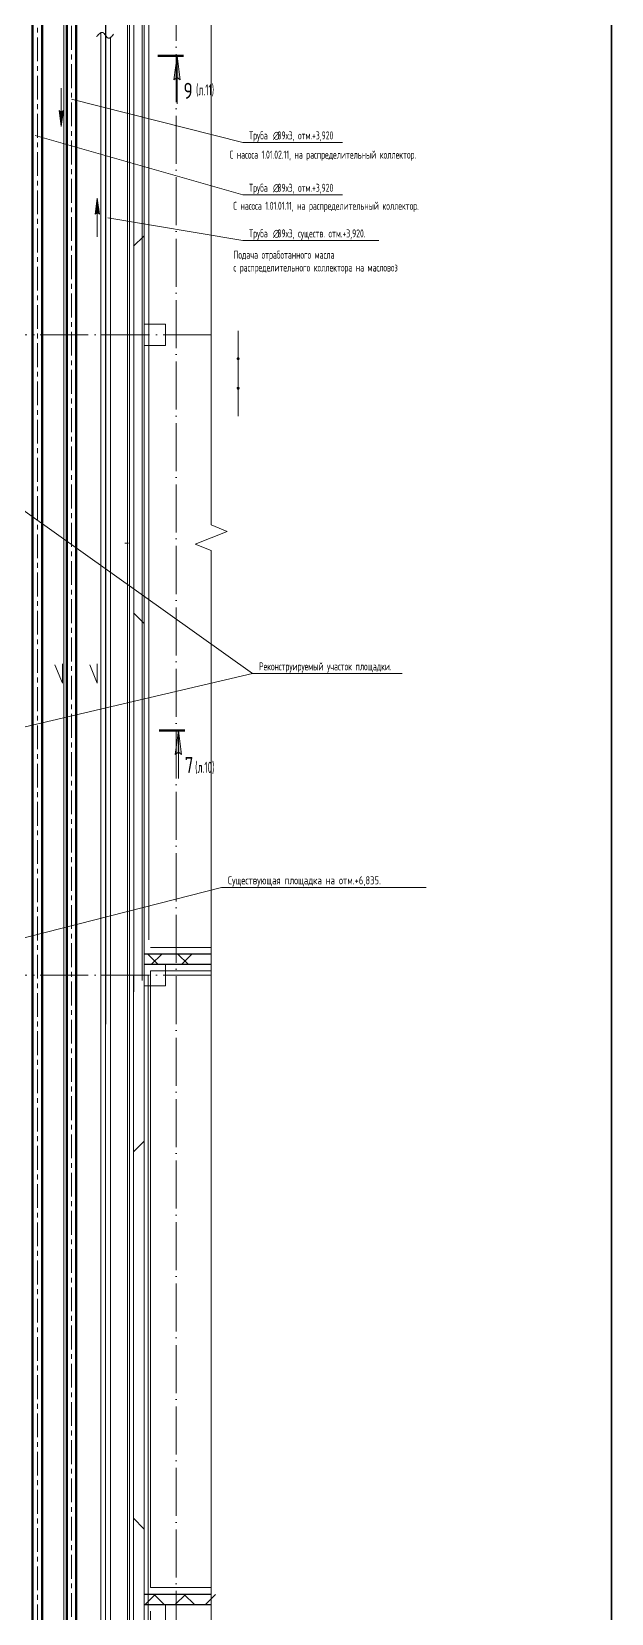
# Model space of a CAD drawing. Header units: millimetres. Extents: x -2281 to 17340, y -2563 to 4166.
# Drawn here: x 654.9 to 836, y 276.3 to 770.4 of the extents above; entities that cross this region are included whole.
import ezdxf

# ---------------------------------------------------------------- set-up
doc = ezdxf.new("R2010")
doc.units = ezdxf.units.MM
for name, pattern in [('K5LT32783', [0]), ('K5LT32784', [0]), ('K5LT32786', [0]), ('K5LT32838', [0]), ('K5LT32846', [0]), ('K5LT32847', [0]), ('K5LT32848', [19.2, 15, -2, 0.2, -2]), ('K5LT32865', [0]), ('K5LT_AXLED', [11.939881, 7.439881, -1.5, 1.5, -1.5]), ('K5LT_BASIC', [0]), ('K5LT_REINFORCED', [0]), ('K5LT_THIN', [0]), ('K5LT_THIN_INCLUDED_TO_HATCHING', [0])]:
    doc.linetypes.add(name, pattern=pattern)
doc.layers.add('Системный слой', color=7, linetype='Continuous')
doc.styles.add('KDIMTEXTSTYLE', font='GOST_AU.SHX', dxfattribs={"width": 0.96, "oblique": 15, "height": 5})
doc.styles.add('KTEXTSTYLE', font='GOST_AU.SHX', dxfattribs={"width": 0.96, "height": 5})
doc.dimstyles.new('KDIMSTYLE (0.03)', dxfattribs={"dimtxt": 5, "dimasz": 1, "dimexe": 2, "dimexo": 0, "dimgap": 1, "dimtad": 1, "dimlfac": 30, "dimtxsty": 'KDIMTEXTSTYLE', "dimsah": 1, "dimcen": 0, "dimdle": 1, "dimadec": 0, "dimazin": 0, "dimtfac": 0.667, "dimtmove": 0, "dimatfit": 3, "dimfxl": 1, "dimtvp": 1, "dimtolj": 1, "dimtzin": 0, "dimarcsym": 0})
pattern_1 = [(45, (-110245, 47315), (-141.42136, 141.42136), []), (135, (-110245, 47315), (-141.42136, -141.42136), [])]

# ---------------------------------------------------------------- blocks, each defined once
blk = doc.blocks.new('U750')
at = {"layer": 'Системный слой', "color": 7, "linetype": 'K5LT_THIN_INCLUDED_TO_HATCHING', "lineweight": 13}
for p, q in [((710.93, 1099.29), (710.93, 616.3)), ((715.93, 614.3), (705.93, 610.3)), ((710.93, 616.3), (715.93, 614.3)), ((705.93, 610.3), (710.93, 608.3)), ((710.93, 608.3), (710.93, 125.32))]:
    blk.add_line(p, q, dxfattribs=at)
blk = doc.blocks.new('U807')
at = {"layer": 'Системный слой'}
for points in [[(719.88, 668.14), (719.78, 668.57), (719.39, 668.75), (719, 668.57), (718.91, 668.14), (719.18, 667.8), (719.61, 667.8)], [(719.88, 658.93), (719.78, 659.36), (719.39, 659.54), (719, 659.36), (718.91, 658.93), (719.18, 658.59), (719.61, 658.59)]]:
    blk.add_hatch(color=7, dxfattribs=at).paths.add_polyline_path(points)
at = {"layer": 'Системный слой', "color": 7, "linetype": 'K5LT32865', "lineweight": 13}
for p, q in [((719.39, 668.75), (719.39, 676.96)), ((719.39, 659.54), (719.39, 667.75)), ((719.39, 650.33), (719.39, 658.54))]:
    blk.add_line(p, q, dxfattribs=at)
blk = doc.blocks.new('U861')
at = {"layer": 'Системный слой', "color": 7, "linetype": 'K5LT32846', "lineweight": 9}
for p, q in [((690.01, 679.01), (690.01, 672.35)), ((690.01, 679.01), (696.68, 679.01)), ((696.68, 679.01), (696.68, 672.35)), ((690.01, 672.35), (696.68, 672.35))]:
    blk.add_line(p, q, dxfattribs=at)
blk = doc.blocks.new('U862')
at = {"layer": 'Системный слой', "color": 7, "linetype": 'K5LT32846', "lineweight": 9}
for p, q in [((690.01, 479.01), (690.01, 472.35)), ((690.01, 479.01), (696.68, 479.01)), ((696.68, 479.01), (696.68, 472.35)), ((690.01, 472.35), (696.68, 472.35))]:
    blk.add_line(p, q, dxfattribs=at)
blk = doc.blocks.new('U863')
at = {"layer": 'Системный слой', "color": 7, "linetype": 'K5LT32846', "lineweight": 9}
for p, q in [((690.01, 279.01), (690.01, 272.35)), ((690.01, 279.01), (696.68, 279.01)), ((696.68, 279.01), (696.68, 272.35)), ((690.01, 272.35), (696.68, 272.35))]:
    blk.add_line(p, q, dxfattribs=at)
blk = doc.blocks.new('U1001')
at = {"layer": 'Системный слой', "color": 7, "linetype": 'K5LT32786', "lineweight": 18}
for p, q in [((675.37, 566.85), (673.02, 572.65)), ((675.37, 572.94), (675.37, 566.85))]:
    blk.add_line(p, q, dxfattribs=at)
blk = doc.blocks.new('U1027')
at = {"layer": 'Системный слой', "color": 7, "linetype": 'K5LT32846', "lineweight": 9}
for p, q in [((691.44, 486.68), (691.44, 1080.01)), ((685.44, 1075.45), (685.44, 155.72)), ((686.84, 470.51), (686.84, 1075.58)), ((690.01, 470.51), (690.01, 1075.58))]:
    blk.add_line(p, q, dxfattribs=at)
at = {"layer": 'Системный слой', "color": 7, "linetype": 'K5LT32847', "lineweight": 5}
for p, q in [((684.78, 157.65), (684.78, 1075.58)), ((689.44, 1075.58), (689.44, 474.01))]:
    blk.add_line(p, q, dxfattribs=at)
blk = doc.blocks.new('U1197')
at = {"layer": 'Системный слой'}
for points in [[(394.94, 544.62), (393.96, 552.12), (392.97, 544.62), (393.96, 545.37)], [(701.7, 544.62), (700.71, 552.12), (699.72, 544.62), (700.71, 545.37)]]:
    blk.add_hatch(color=7, dxfattribs=at).paths.add_polyline_path(points)
at = {"layer": 'Системный слой', "color": 134, "linetype": 'K5LT_REINFORCED', "lineweight": 50, "true_color": 0x009696}
for p, q in [((391.96, 552.12), (399.96, 552.12)), ((694.71, 552.12), (702.71, 552.12))]:
    blk.add_line(p, q, dxfattribs=at)
at = {"layer": 'Системный слой', "color": 7, "linetype": 'K5LT_THIN', "lineweight": 13}
for p, q in [((392.97, 544.62), (393.96, 552.12)), ((393.96, 552.12), (394.94, 544.62)), ((393.96, 537.12), (393.96, 552.12)), ((699.72, 544.62), (700.71, 552.12)), ((700.71, 552.12), (701.7, 544.62)), ((700.71, 537.12), (700.71, 552.12)), ((393.96, 545.37), (392.97, 544.62)), ((394.94, 544.62), (393.96, 545.37)), ((700.71, 545.37), (699.72, 544.62)), ((701.7, 544.62), (700.71, 545.37))]:
    blk.add_line(p, q, dxfattribs=at)
at = {"layer": 'Системный слой', "color": 7, "char_height": 2.5, "attachment_point": 1, "style": 'KTEXTSTYLE'}
for insert in [(388.65, 543.83), (702.71, 543.83)]:
    blk.add_mtext('\\H3.5;\\W0.965;\\Q15;\\Q0;\\H5.00;7', dxfattribs=dict(at, insert=insert))
blk = doc.blocks.new('U1207')
at = {"layer": 'Системный слой'}
blk.add_hatch(color=7, dxfattribs=at).paths.add_polyline_path([(664.13, 740.76), (664.78, 745.76), (664.13, 745.26), (663.47, 745.76)])
at = {"layer": 'Системный слой', "color": 7, "linetype": 'K5LT_THIN', "lineweight": 13}
for p, q in [((664.13, 752.79), (664.13, 740.76)), ((664.13, 740.76), (663.47, 745.76)), ((663.47, 745.76), (664.13, 745.26)), ((664.13, 745.26), (664.78, 745.76)), ((664.78, 745.76), (664.13, 740.76))]:
    blk.add_line(p, q, dxfattribs=at)
blk = doc.blocks.new('U1208')
at = {"layer": 'Системный слой'}
blk.add_hatch(color=7, dxfattribs=at).paths.add_polyline_path([(676.03, 713.34), (675.37, 718.34), (674.71, 713.34), (675.37, 713.84)])
at = {"layer": 'Системный слой', "color": 7, "linetype": 'K5LT_THIN', "lineweight": 13}
for p, q in [((674.71, 713.34), (675.37, 718.34)), ((675.37, 718.34), (676.03, 713.34)), ((675.37, 706.32), (675.37, 718.34)), ((675.37, 713.84), (674.71, 713.34)), ((676.03, 713.34), (675.37, 713.84))]:
    blk.add_line(p, q, dxfattribs=at)
blk = doc.blocks.new('D211')
at = {"layer": 'Системный слой', "color": 7, "linetype": 'K5LT_THIN', "lineweight": 13}
for p, q in [((665.97, 1020.92), (663.85, 1023.05)), ((664.91, 1021.98), (664.91, 1023.98)), ((665.99, 1021.98), (662.91, 1021.98)), ((661.88, 205.65), (666.91, 205.65)), ((663.85, 206.71), (665.97, 204.59)), ((664.91, 205.65), (664.91, 203.65))]:
    blk.add_line(p, q, dxfattribs=at)
blk.add_wipeout([(663.91, 840.04), (660.34, 840.04), (660.34, 846.33), (663.91, 846.33)]).dxf.layer = 'Системный слой'
blk.add_line((664.91, 1021.98), (664.91, 205.65), dxfattribs=at)
at = {"layer": 'Системный слой', "color": 7, "insert": (660.64, 840.04), "char_height": 2.5, "attachment_point": 1, "rotation": 90, "style": 'KTEXTSTYLE'}
blk.add_mtext('\\H3.5;\\W0.965;\\Q15;\\Q0;\\W0.715;\\H2.50;24490', dxfattribs=at)
blk = doc.blocks.new('KDIMARROW_03')
at = {"layer": 'Системный слой', "color": 0, "linetype": 'K5LT_THIN', "lineweight": 13}
for p, q in [((-1.06, -1.06), (1.06, 1.06)), ((0, 0), (-1, 0)), ((0, 0), (2, 0))]:
    blk.add_line(p, q, dxfattribs=at)
blk = doc.blocks.new('U1240')
at = {"layer": 'Системный слой', "color": 7, "linetype": 'K5LT_THIN', "lineweight": 13}
for q in [(656.03, 738), (751.95, 719.38)]:
    blk.add_line((720.83, 719.38), q, dxfattribs=at)
at = {"layer": 'Системный слой', "color": 7, "char_height": 2.5, "attachment_point": 1, "style": 'KTEXTSTYLE'}
for s, insert in [('\\H3.5;\\W0.965;\\Q15;\\Q0;\\W0.715;\\H2.50;Труба ', (722.83, 722.88)), ('\\H3.5;\\W0.965;\\Q15;\\Q0;\\W0.715;\\H2.50;∅', (730.3, 722.88)), ('\\H3.5;\\W0.965;\\Q15;\\Q0;\\W0.715;\\H2.50;89х3, отм.+3,920', (731.63, 722.88))]:
    blk.add_mtext(s, dxfattribs=dict(at, insert=insert))
blk = doc.blocks.new('U1241')
at = {"layer": 'Системный слой', "color": 7, "linetype": 'K5LT_THIN', "lineweight": 13}
for q in [(678.66, 712.21), (763.33, 705.13)]:
    blk.add_line((720.83, 705.13), q, dxfattribs=at)
at = {"layer": 'Системный слой', "color": 7, "char_height": 2.5, "attachment_point": 1, "style": 'KTEXTSTYLE'}
for s, insert in [('\\H3.5;\\W0.965;\\Q15;\\Q0;\\W0.715;\\H2.50;Труба ', (722.83, 708.63)), ('\\H3.5;\\W0.965;\\Q15;\\Q0;\\W0.715;\\H2.50;∅', (730.3, 708.63)), ('\\H3.5;\\W0.965;\\Q15;\\Q0;\\W0.715;\\H2.50;89х3, существ. отм.+3,920.', (731.63, 708.63))]:
    blk.add_mtext(s, dxfattribs=dict(at, insert=insert))
blk = doc.blocks.new('T16')
at = {"layer": 'Системный слой', "color": 7, "char_height": 2.5, "attachment_point": 1, "style": 'KTEXTSTYLE'}
for s, insert in [('\\H3.5;\\W0.965;\\Q15;\\Q0;\\W0.715;\\H2.50;Подача отработанного масла ', (717.93, 701.97)), ('\\H3.5;\\W0.965;\\Q15;\\Q0;\\W0.715;\\H2.50;с распределительного коллектора на масловоз', (717.93, 697.97))]:
    blk.add_mtext(s, dxfattribs=dict(at, insert=insert))
blk = doc.blocks.new('U1281')
at = {"layer": 'Системный слой', "color": 7, "linetype": 'K5LT_THIN', "lineweight": 13}
for q in [(621.5, 479.45), (778.16, 503.05)]:
    blk.add_line((714.17, 503.05), q, dxfattribs=at)
at = {"layer": 'Системный слой', "color": 7, "insert": (716.17, 506.55), "char_height": 2.5, "attachment_point": 1, "style": 'KTEXTSTYLE'}
blk.add_mtext('\\H3.5;\\W0.965;\\Q15;\\Q0;\\H2.50;Существующая площадка на отм.+6,835.', dxfattribs=at)
blk = doc.blocks.new('U1285')
at = {"layer": 'Системный слой'}
for points in [[(503.12, 755.36), (502.14, 762.86), (501.15, 755.36), (502.14, 756.11)], [(701.32, 755.36), (700.33, 762.86), (699.34, 755.36), (700.33, 756.11)]]:
    blk.add_hatch(color=7, dxfattribs=at).paths.add_polyline_path(points)
at = {"layer": 'Системный слой', "color": 134, "linetype": 'K5LT_REINFORCED', "lineweight": 50, "true_color": 0x009696}
for p, q in [((500.14, 762.86), (508.14, 762.86)), ((694.33, 762.86), (702.33, 762.86))]:
    blk.add_line(p, q, dxfattribs=at)
at = {"layer": 'Системный слой', "color": 7, "linetype": 'K5LT_THIN', "lineweight": 13}
for p, q in [((501.15, 755.36), (502.14, 762.86)), ((502.14, 762.86), (503.12, 755.36)), ((502.14, 747.86), (502.14, 762.86)), ((699.34, 755.36), (700.33, 762.86)), ((700.33, 762.86), (701.32, 755.36)), ((700.33, 747.86), (700.33, 762.86)), ((502.14, 756.11), (501.15, 755.36)), ((503.12, 755.36), (502.14, 756.11)), ((700.33, 756.11), (699.34, 755.36)), ((701.32, 755.36), (700.33, 756.11))]:
    blk.add_line(p, q, dxfattribs=at)
at = {"layer": 'Системный слой', "color": 7, "char_height": 2.5, "attachment_point": 1, "style": 'KTEXTSTYLE'}
for insert in [(496.96, 754.43), (702.33, 754.43)]:
    blk.add_mtext('\\H3.5;\\W0.965;\\Q15;\\Q0;\\H5.00;9', dxfattribs=dict(at, insert=insert))
blk = doc.blocks.new('U1330')
at = {"layer": 'Системный слой', "color": 7, "linetype": 'K5LT_THIN', "lineweight": 13}
for q in [(667.33, 749.36), (751.95, 735.74)]:
    blk.add_line((720.83, 735.74), q, dxfattribs=at)
at = {"layer": 'Системный слой', "color": 7, "char_height": 2.5, "attachment_point": 1, "style": 'KTEXTSTYLE'}
for s, insert in [('\\H3.5;\\W0.965;\\Q15;\\Q0;\\W0.715;\\H2.50;Труба ', (722.83, 739.24)), ('\\H3.5;\\W0.965;\\Q15;\\Q0;\\W0.715;\\H2.50;∅', (730.3, 739.24)), ('\\H3.5;\\W0.965;\\Q15;\\Q0;\\W0.715;\\H2.50;89х3, отм.+3,920', (731.63, 739.24))]:
    blk.add_mtext(s, dxfattribs=dict(at, insert=insert))
blk = doc.blocks.new('U1476')
at = {"layer": 'Системный слой', "color": 7, "linetype": 'K5LT_THIN', "lineweight": 13}
for q in [(638.05, 549.79), (770.69, 569.89)]:
    blk.add_line((723.9, 569.89), q, dxfattribs=at)
at = {"layer": 'Системный слой', "color": 7, "insert": (725.9, 573.39), "char_height": 2.5, "attachment_point": 1, "style": 'KTEXTSTYLE'}
blk.add_mtext('\\H3.5;\\W0.965;\\Q15;\\Q0;\\W0.715;\\H2.50;Реконструируемый участок площадки.', dxfattribs=at)
blk = doc.blocks.new('U1478')
at = {"color": 5, "linetype": 'K5LT_BASIC', "lineweight": 35, "true_color": 0x0000ff}
blk.add_line((836, 1183), (836, 5), dxfattribs=at)

msp = doc.modelspace()

# ---------------------------------------------------------------- hatches: boundary and pattern name
at = {"layer": 'Системный слой'}
h = msp.add_hatch(dxfattribs=at)
h.set_pattern_fill('', style=0, pattern_type=0)
h.set_pattern_definition(pattern_1)
h.paths.add_polyline_path([(686.74589, 460.87321), (689.91256, 460.87321), (689.91256, 1061.03988), (686.74589, 1061.03988), (686.74589, 461.43526)])
h = msp.add_hatch(dxfattribs=at)
h.set_pattern_fill('', style=0, pattern_type=0)
h.set_pattern_definition(pattern_1)
h.paths.add_polyline_path([(686.7115, 155.67848), (689.97817, 155.67848), (689.9115, 475.51181), (686.7115, 475.51181), (686.7115, 160.76677)])

# ---------------------------------------------------------------- linework, layer by layer
at = {"layer": 'Системный слой', "color": 1, "linetype": 'K5LT32848', "lineweight": 18, "true_color": 0xff0000}
for p, q in [((700.0115, 1089.7358), (700.0115, 120.96914)), ((710.93102, 675.67848), (563.32335, 675.67848)), ((710.93102, 475.67848), (563.27279, 475.67848))]:
    msp.add_line(p, q, dxfattribs=at)
at = {"layer": 'Системный слой', "color": 30, "linetype": 'K5LT_AXLED', "lineweight": 13, "true_color": 0xff8000}
for p, q in [((667.3287, 1034.85139), (667.3287, 211.22249)), ((656.66309, 1007.38935), (656.66309, 209.71982))]:
    msp.add_line(p, q, dxfattribs=at)
at = {"layer": 'Системный слой', "color": 1, "linetype": 'K5LT32838', "lineweight": 25, "true_color": 0xff0000}
msp.add_line((677.99643, 1037.58013), (677.99643, 460.32343), dxfattribs=at)
at = {"layer": 'Системный слой', "color": 211, "linetype": 'K5LT32783', "lineweight": 50, "true_color": 0xff7fff}
for p, q in [((655.17976, 1007.38935), (655.17976, 220.31626)), ((658.14643, 1007.36886), (658.14643, 220.28144))]:
    msp.add_line(p, q, dxfattribs=at)
at = {"layer": 'Системный слой', "color": 200, "linetype": 'K5LT32784', "lineweight": 50, "true_color": 0xbf00ff}
for p, q in [((665.84643, 885.93482), (665.84643, 209.7209)), ((668.81309, 885.93482), (668.81091, 209.71878))]:
    msp.add_line(p, q, dxfattribs=at)
at = {"layer": 'Системный слой', "color": 7, "linetype": 'K5LT_THIN', "lineweight": 13}
for p, q in [((676.51309, 770.15232), (676.51309, 524.05805)), ((679.47976, 768.61972), (679.47976, 524.05805)), ((638.13738, 630.88724), (723.89813, 569.89481)), ((677.99643, 529.31804), (677.99643, 201.72269)), ((676.51309, 201.72269), (676.51309, 524.40853)), ((679.47976, 201.72269), (679.47976, 524.40853))]:
    msp.add_line(p, q, dxfattribs=at)
at = {"layer": 'Системный слой', "color": 7, "linetype": 'K5LT32847', "lineweight": 5}
for p, q in [((683.99537, 610.61806), (685.1287, 610.61806)), ((683.99537, 610.61806), (685.1287, 610.61806)), ((692.0115, 484.34515), (710.93102, 484.34515)), ((694.30711, 479.07848), (691.14044, 482.24515)), ((692.34555, 479.07848), (695.51222, 482.24515)), ((703.7352, 479.07848), (700.56853, 482.24515)), ((701.77364, 479.07848), (704.94031, 482.24515)), ((710.93102, 477.01181), (692.0115, 477.01181)), ((692.0115, 477.01181), (692.0115, 284.34515)), ((690.33545, 279.07848), (693.50212, 282.24515)), ((692.0115, 284.34515), (710.93102, 284.34515)), ((696.31721, 279.07848), (693.15054, 282.24515)), ((699.76354, 279.07848), (702.93021, 282.24515)), ((705.7453, 279.07848), (702.57863, 282.24515)), ((709.19163, 279.07848), (712.3583, 282.24515)), ((692.0115, 277.01181), (692.0115, 229.01181))]:
    msp.add_line(p, q, dxfattribs=at)
at = {"layer": 'Системный слой', "color": 7, "linetype": 'K5LT32786', "lineweight": 18}
for p, q in [((664.52548, 566.85059), (662.17192, 572.65185)), ((664.52548, 572.93903), (664.52548, 566.85059))]:
    msp.add_line(p, q, dxfattribs=at)
at = {"layer": 'Системный слой', "color": 7, "linetype": 'K5LT32846', "lineweight": 9}
for p, q in [((710.93102, 482.34515), (690.0115, 482.34515)), ((710.93102, 482.24515), (690.0115, 482.24515)), ((690.0115, 482.24515), (690.0115, 479.07848)), ((686.7115, 475.51181), (686.74483, 475.51181)), ((686.7115, 155.67848), (686.7115, 475.51181)), ((689.9115, 475.51181), (690.0115, 475.51181)), ((710.93102, 479.07848), (690.0115, 479.07848)), ((690.0115, 479.01181), (710.93102, 479.01181)), ((690.0115, 155.67848), (690.0115, 479.01181)), ((691.3115, 155.67848), (691.3115, 475.51181)), ((710.93102, 282.34515), (690.0115, 282.34515)), ((710.93102, 282.24515), (690.0115, 282.24515)), ((710.93102, 279.07848), (690.0115, 279.07848)), ((690.0115, 279.01181), (710.93102, 279.01181))]:
    msp.add_line(p, q, dxfattribs=at)
at = {"layer": 'Системный слой', "color": 7, "linetype": 'K5LT_THIN', "lineweight": 13}
msp.add_open_spline([(675.1846, 768.85519), (675.49043, 769.1834), (675.83257, 769.60776), (676.30639, 769.96543), (676.46478, 770.06036), (676.59115, 770.11813), (676.69925, 770.15279), (676.79515, 770.17067), (676.88251, 770.17528), (676.96195, 770.16875), (677.03534, 770.15294), (677.10551, 770.12845), (677.17956, 770.0924), (677.26213, 770.04038), (677.35749, 769.96565), (677.47134, 769.85819), (677.61522, 769.69831), (677.80259, 769.45934), (678.01896, 769.15929), (678.24412, 768.85784), (678.43738, 768.63696), (678.58532, 768.50587), (678.68737, 768.43557), (678.77142, 768.39234), (678.84594, 768.3661), (678.91521, 768.35244), (678.98332, 768.3484), (679.05342, 768.35331), (679.12788, 768.36794), (679.20831, 768.39379), (679.29678, 768.4332), (679.39609, 768.48984), (679.51033, 768.5694), (679.64626, 768.68144), (679.81767, 768.84498), (680.11342, 769.16611), (680.33936, 769.44944), (680.49994, 769.64895)], degree=3, knots=[0, 0, 0, 0, 7.056765794, 8.342249233, 9.233943877, 9.9286743, 10.502564754, 10.998453414, 11.444578387, 11.861586679, 12.236783299, 12.610970751, 13.017245696, 13.517203325, 14.128732513, 14.901972121, 15.953610595, 17.477069917, 19.630997932, 21.717557879, 23.3388677, 24.192725239, 24.790589379, 25.26492943, 25.661239134, 26.017555156, 26.361568729, 26.721329971, 27.1095114, 27.54110758, 28.034921199, 28.615966339, 29.319799011, 30.201471211, 31.358079803, 33.008275308, 37, 37, 37, 37], dxfattribs=at)

# ---------------------------------------------------------------- block references
at = {"layer": 'Системный слой'}
for name in ['U750', 'U1027', 'U1207', 'U1208', 'U1241', 'T16', 'U861', 'U807', 'U1001', 'U1197', 'U862', 'U863']:
    msp.add_blockref(name, (0, 0), dxfattribs=at)

# ---------------------------------------------------------------- texts
at = {"layer": 'Системный слой', "color": 7, "char_height": 2.5, "attachment_point": 1, "style": 'KTEXTSTYLE'}
for s, insert in [('\\H3.5;\\W0.965;\\Q15;\\Q0;\\W0.715;(л.11)', (706.236, 753.96379)), ('\\H3.5;\\W0.965;\\Q15;\\Q0;\\W0.715;\\H2.50;С насоса 1.01.02.11, на распределительный коллектор.', (716.70874, 733.23165)), ('\\H3.5;\\W0.965;\\Q15;\\Q0;\\W0.715;\\H2.50;С насоса 1.01.01.11, на распределительный коллектор.', (717.85937, 717.25573)), ('\\H3.5;\\W0.965;\\Q15;\\Q0;\\W0.715;(л.10)', (705.9605, 542.33826))]:
    msp.add_mtext(s, dxfattribs=dict(at, insert=insert))

# ---------------------------------------------------------------- next in the draw order: dimensions: what is measured, and where the dimension line sits
at = {"layer": 'Системный слой', "color": 7}
dim = msp.add_linear_dim(base=(664.90763, 1021.98473), p1=(661.88104, 205.6514), p2=(665.98759, 1021.98473), angle=90, dimstyle='KDIMSTYLE (0.03)', override={"dimexo": 0, "dimpost": '\\H2.5;\\W0.965;\\Q0;<>', "dimblk1": 'KDIMARROW_03', "dimblk2": 'KDIMARROW_03', "dimse1": 0, "dimse2": 0, "dimclrt": 7, "dimtolj": 1}, dxfattribs=at)
dim.commit()
dim.dimension.update_dxf_attribs({"geometry": 'D211', "text_midpoint": (664.90763, 843.31806), "dimtype": 160})

# ---------------------------------------------------------------- next in the draw order: block references
msp.add_blockref('U1478', (0, 0))
at = {"layer": 'Системный слой'}
for name in ['U1285', 'U1330', 'U1240', 'U1476', 'U1281']:
    msp.add_blockref(name, (0, 0), dxfattribs=at)

doc.saveas('drawing.dxf')
